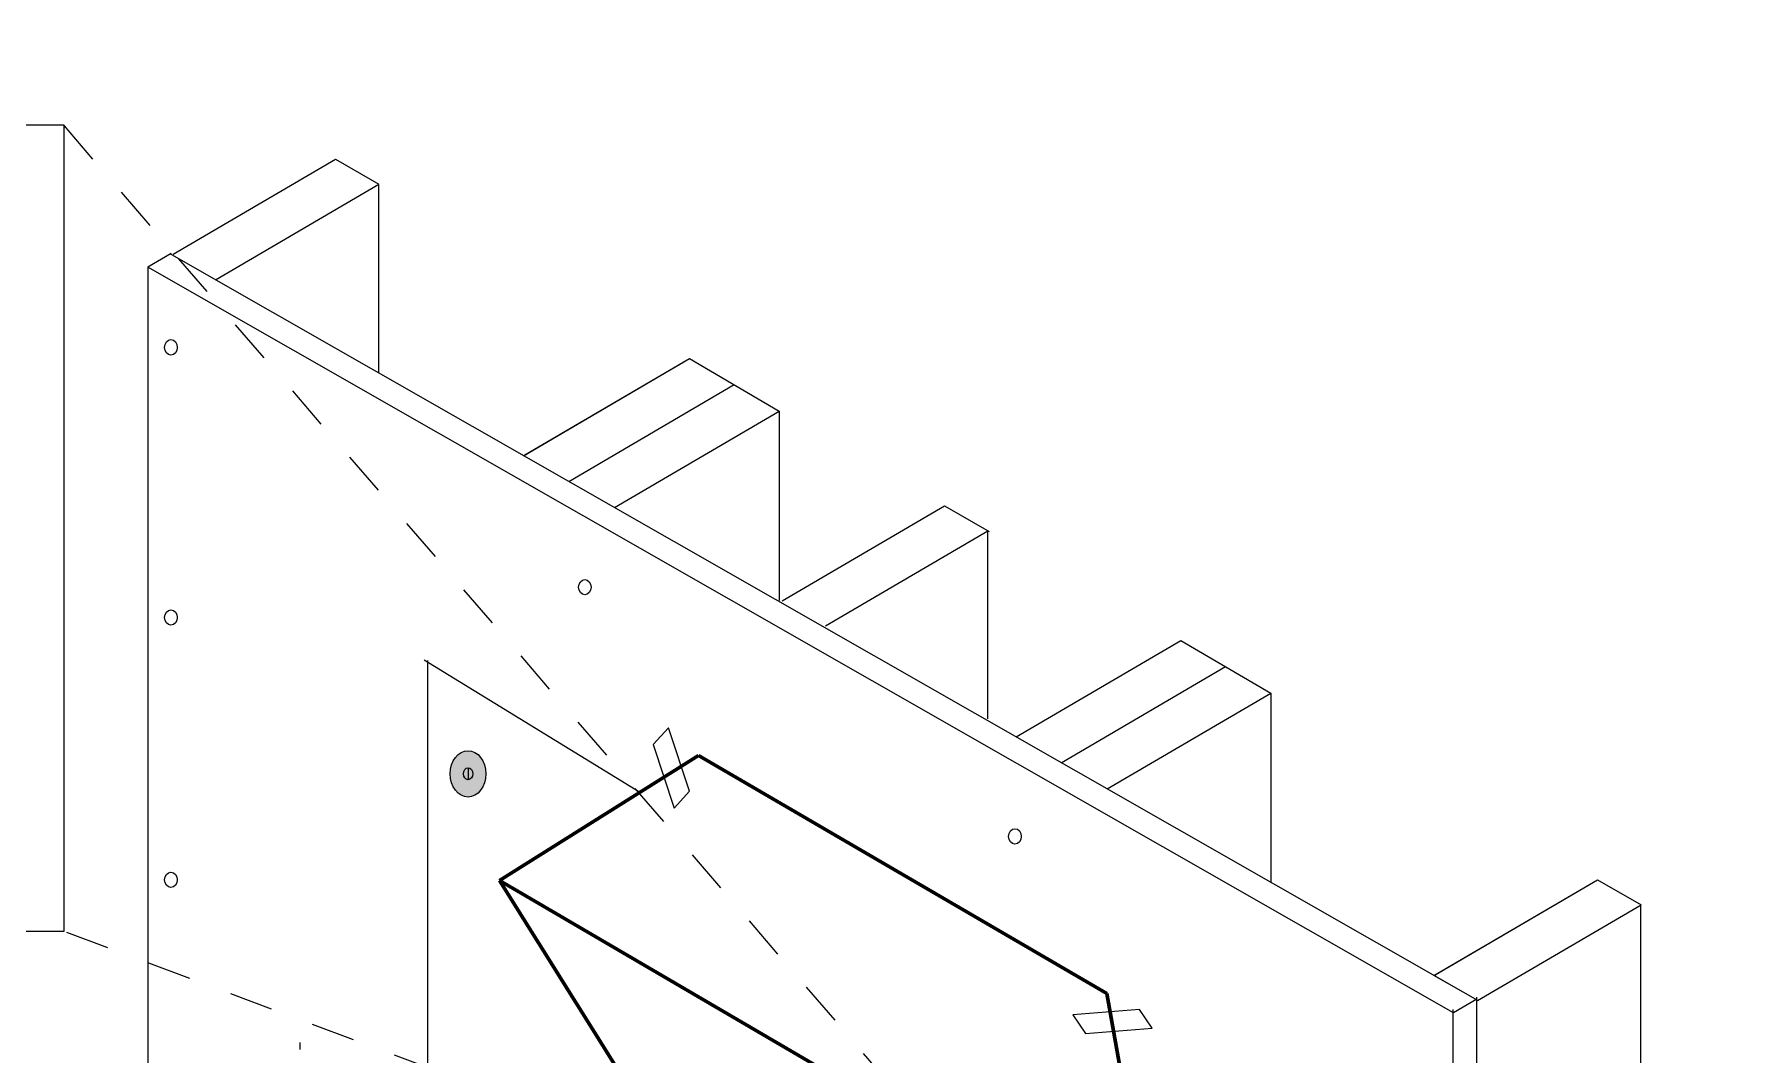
# Model space of a CAD drawing. Extents: x -1337 to 5791, y -3809 to 1769.
# Drawn here: x 4826.3 to 5179.2, y -2638.6 to -2428.6 of the extents above; entities that cross this region are included whole.
import ezdxf

# ---------------------------------------------------------------- set-up
doc = ezdxf.new("R2010")
doc.units = 0
doc.header["$MEASUREMENT"] = 0
doc.linetypes.add('AI-Linetype-27', pattern=[18, 9, -9])
doc.linetypes.add('AI-Linetype-51', pattern=[18, 9, -9])
for name, color, linetype, lineweight in [('.ATI-HATCH', 7, 'Continuous', 0), ('G-ANNO-TTLB', 7, 'Continuous', 0), ('TYVEK', 7, 'Continuous', 0), ('WALL SCRATCH', 7, 'Continuous', 0)]:
    doc.layers.add(name, color=color, linetype=linetype, lineweight=lineweight)

# ---------------------------------------------------------------- blocks, each defined once
blk = doc.blocks.new('Block_239')
at = {"layer": 'WALL SCRATCH', "true_color": 0x003b71, "transparency": 33554687}
h = blk.add_hatch(color=156, dxfattribs=at)
h.dxf.hatch_style = 2
edge = h.paths.add_edge_path()
edge.add_ellipse((4915.59, -2580.84), major_axis=(0, 4.78), ratio=0.766948, start_angle=0, end_angle=360)
at = {"layer": 'WALL SCRATCH', "color": 18, "lineweight": 25, "true_color": 0x080808}
blk.add_line((4915.59, -2579.58), (4915.59, -2582.04), dxfattribs=at)
at = {"layer": 'WALL SCRATCH', "color": 18, "lineweight": 25, "true_color": 0x000000}
blk.add_ellipse((4915.59, -2580.84), major_axis=(0, 4.78), ratio=0.766948, dxfattribs=at)
at = {"layer": 'WALL SCRATCH', "color": 18, "lineweight": 25, "true_color": 0x080808}
blk.add_ellipse((4915.59, -2580.81), major_axis=(0, 1.23), ratio=0.788846, dxfattribs=at)
blk = doc.blocks.new('Block_237')
at = {"layer": 'WALL SCRATCH'}
blk.add_blockref('Block_239', (0, 0), dxfattribs=at)
blk = doc.blocks.new('Block_236')
at = {"layer": 'WALL SCRATCH'}
blk.add_blockref('Block_237', (0, 0), dxfattribs=at)

msp = doc.modelspace()

# ---------------------------------------------------------------- hatches: boundary and pattern name
at = {"layer": 'G-ANNO-TTLB', "true_color": 0xff00ff, "transparency": 33554687}
h = msp.add_hatch(color=6, dxfattribs=at)
edge = h.paths.add_edge_path()
edge.add_spline(control_points=[(5472, -3692.6), (5472, -3692.6), (2542.48, -3692.6), (2542.48, -3692.6), (2542.48, -3692.6), (2542.48, -1235.6), (2542.48, -1235.6), (2542.48, -1235.6), (5472, -1235.6), (5472, -1235.6), (5472, -1235.6), (5472, -3692.6), (5472, -3692.6)], knot_values=[0, 0, 0, 0, 1, 1, 1, 2, 2, 2, 3, 3, 3, 4, 4, 4, 4], degree=3, periodic=0)
edge = h.paths.add_edge_path()
edge.add_spline(control_points=[(2551.48, -1244.6), (2551.48, -1244.6), (2551.48, -3683.6), (2551.48, -3683.6), (2551.48, -3683.6), (5463, -3683.6), (5463, -3683.6), (5463, -3683.6), (5463, -1244.6), (5463, -1244.6), (5463, -1244.6), (2551.48, -1244.6), (2551.48, -1244.6)], knot_values=[0, 0, 0, 0, 1, 1, 1, 2, 2, 2, 3, 3, 3, 4, 4, 4, 4], degree=3, periodic=0)
edge.add_line((2551.48, -1244.6), (2551.48, -1244.6))

# ---------------------------------------------------------------- linework, layer by layer
at = {"layer": '.ATI-HATCH'}
msp.add_line((4880.98, -2636.15), (4880.98, -2637.53), dxfattribs=at)
msp.add_lwpolyline([(4880.98, -2636.15)], dxfattribs=at)
at = {"layer": 'G-ANNO-TTLB'}
for points in [[(5472, -3692.6), (5472, -3692.6), (2542.48, -3692.6), (2542.48, -3692.6), (2542.48, -3692.6), (2542.48, -1235.6), (2542.48, -1235.6), (2542.48, -1235.6), (5472, -1235.6), (5472, -1235.6), (5472, -1235.6), (5472, -3692.6), (5472, -3692.6)], [(2551.48, -1244.6), (2551.48, -1244.6), (2551.48, -3683.6), (2551.48, -3683.6), (2551.48, -3683.6), (5463, -3683.6), (5463, -3683.6), (5463, -3683.6), (5463, -1244.6), (5463, -1244.6), (5463, -1244.6), (2551.48, -1244.6), (2551.48, -1244.6)]]:
    msp.add_open_spline(points, degree=3, knots=[0, 0, 0, 0, 1, 1, 1, 2, 2, 2, 3, 3, 3, 4, 4, 4, 4], dxfattribs=at)
at = {"layer": 'TYVEK', "color": 18, "linetype": 'AI-Linetype-27', "lineweight": 25, "true_color": 0x000000}
msp.add_line((4832.43, -2447.48), (5002.23, -2644.51), dxfattribs=at)
at = {"layer": 'TYVEK', "color": 18, "lineweight": 60, "true_color": 0x000000}
for p, q in [((4922.04, -2602.79), (4963.05, -2577.04)), ((4963.05, -2577.04), (5047.07, -2626.02)), ((4945.77, -2640.75), (4922.04, -2602.79)), ((5056.89, -2681.54), (4922.04, -2602.79)), ((5056.89, -2681.54), (5047.07, -2626.02))]:
    msp.add_line(p, q, dxfattribs=at)
at = {"layer": 'TYVEK', "color": 18, "linetype": 'AI-Linetype-51', "lineweight": 25, "true_color": 0x000000}
msp.add_line((4976.29, -2667.16), (4832.43, -2613.23), dxfattribs=at)
at = {"layer": 'TYVEK', "color": 18, "lineweight": 25, "true_color": 0x000000}
msp.add_lwpolyline([(4674.29, -2613.23), (4832.43, -2613.23), (4832.43, -2447.31), (4576.19, -2447.31), (4575.83, -2613.23), (4674.29, -2613.23)], dxfattribs=at)
at = {"layer": 'TYVEK', "color": 2, "lineweight": 25, "true_color": 0xffff00}
for points in [[(4961.14, -2584.4), (4956.82, -2571.34), (4953.71, -2574.81), (4958.03, -2587.87)], [(5053.78, -2629.31), (5040.07, -2630.4), (5042.7, -2634.25), (5056.41, -2633.16)]]:
    msp.add_lwpolyline(points, close=True, dxfattribs=at)
at = {"layer": 'WALL SCRATCH', "color": 33, "lineweight": 25, "true_color": 0xcc9966}
for p, q in [((4854.87, -2473.85), (4888.28, -2454.29)), ((4854.87, -2473.86), (4888.28, -2454.29)), ((4888.28, -2454.29), (4897.25, -2459.47)), ((4863.61, -2479.16), (4897.25, -2459.47)), ((4897.23, -2498.34), (4897.23, -2459.6)), ((4927.02, -2515.35), (4961.2, -2495.34)), ((4927.27, -2515.2), (4960.68, -2495.64)), ((4961.2, -2495.34), (4979.66, -2506.18)), ((4936.31, -2520.65), (4970.36, -2500.71)), ((4945.75, -2526.04), (4979.66, -2506.18)), ((4979.66, -2506.2), (4979.66, -2545.12)), ((4980.22, -2545.22), (5013.63, -2525.66)), ((5013.63, -2525.66), (5022.84, -2530.94)), ((4989.17, -2550.36), (5022.58, -2530.79)), ((5022.6, -2569.53), (5022.58, -2530.79)), ((5028.41, -2573.24), (5062.34, -2553.38)), ((5062.34, -2553.38), (5080.8, -2564.22)), ((5037.7, -2578.55), (5071.49, -2558.76)), ((5047.14, -2583.94), (5080.8, -2564.22)), ((5080.8, -2564.24), (5080.8, -2603.16)), ((5114.66, -2622.18), (5148.07, -2602.61)), ((5148.07, -2602.61), (5157.04, -2607.8)), ((5123.4, -2627.49), (5157.04, -2607.8)), ((5157.02, -3032.28), (5157.02, -2607.92))]:
    msp.add_line(p, q, dxfattribs=at)
at = {"layer": 'WALL SCRATCH', "color": 2, "lineweight": 25, "true_color": 0xffff00}
for p, q in [((4854.47, -2473.75), (4849.66, -2476.53)), ((5118.46, -2630.02), (4849.66, -2476.53)), ((4849.66, -2476.53), (4849.66, -2898.77)), ((4854.62, -2474), (4854.36, -2473.86)), ((5123.41, -2627.49), (4854.62, -2474)), ((5123.26, -2627.23), (5118.45, -2630.02)), ((5123.26, -3051.13), (5123.26, -2626.77)), ((5118.31, -2629.3), (5118.31, -3053.66))]:
    msp.add_line(p, q, dxfattribs=at)
at = {"layer": 'WALL SCRATCH', "color": 18, "lineweight": 25, "true_color": 0x000000}
for p, q in [((4951.09, -2584.71), (4906.57, -2557.44)), ((4907.24, -2557.47), (4907.24, -2838.33))]:
    msp.add_line(p, q, dxfattribs=at)
msp.add_lwpolyline([(4906.57, -2557.44)], dxfattribs=at)
at = {"layer": 'WALL SCRATCH', "color": 8, "lineweight": 25, "true_color": 0x808080}
msp.add_lwpolyline([(4945.56, -2559.67)], dxfattribs=at)
at = {"layer": 'WALL SCRATCH', "color": 252, "lineweight": 25, "true_color": 0x848484}
msp.add_lwpolyline([(4945.56, -2563.19)], dxfattribs=at)
msp.add_lwpolyline([(4945.56, -2563.19)], dxfattribs=at)
at = {"layer": 'WALL SCRATCH', "color": 33, "lineweight": 25, "true_color": 0xcc9966}
msp.add_lwpolyline([(5123.41, -2627.49), (5114.41, -2622.33), (5148.06, -2602.62), (5157.06, -2607.79)], dxfattribs=at)
at = {"layer": 'WALL SCRATCH', "color": 252, "lineweight": 25, "true_color": 0x848484}
for centre in [(4854.43, -2493.05), (4939.62, -2542.41), (4854.43, -2548.65), (5028.16, -2593.71), (4854.43, -2602.65)]:
    msp.add_ellipse(centre, major_axis=(0, 1.59), ratio=0.812499, dxfattribs=at)

# ---------------------------------------------------------------- block references
at = {"layer": 'WALL SCRATCH'}
msp.add_blockref('Block_236', (0, 0), dxfattribs=at)

doc.saveas('drawing.dxf')
